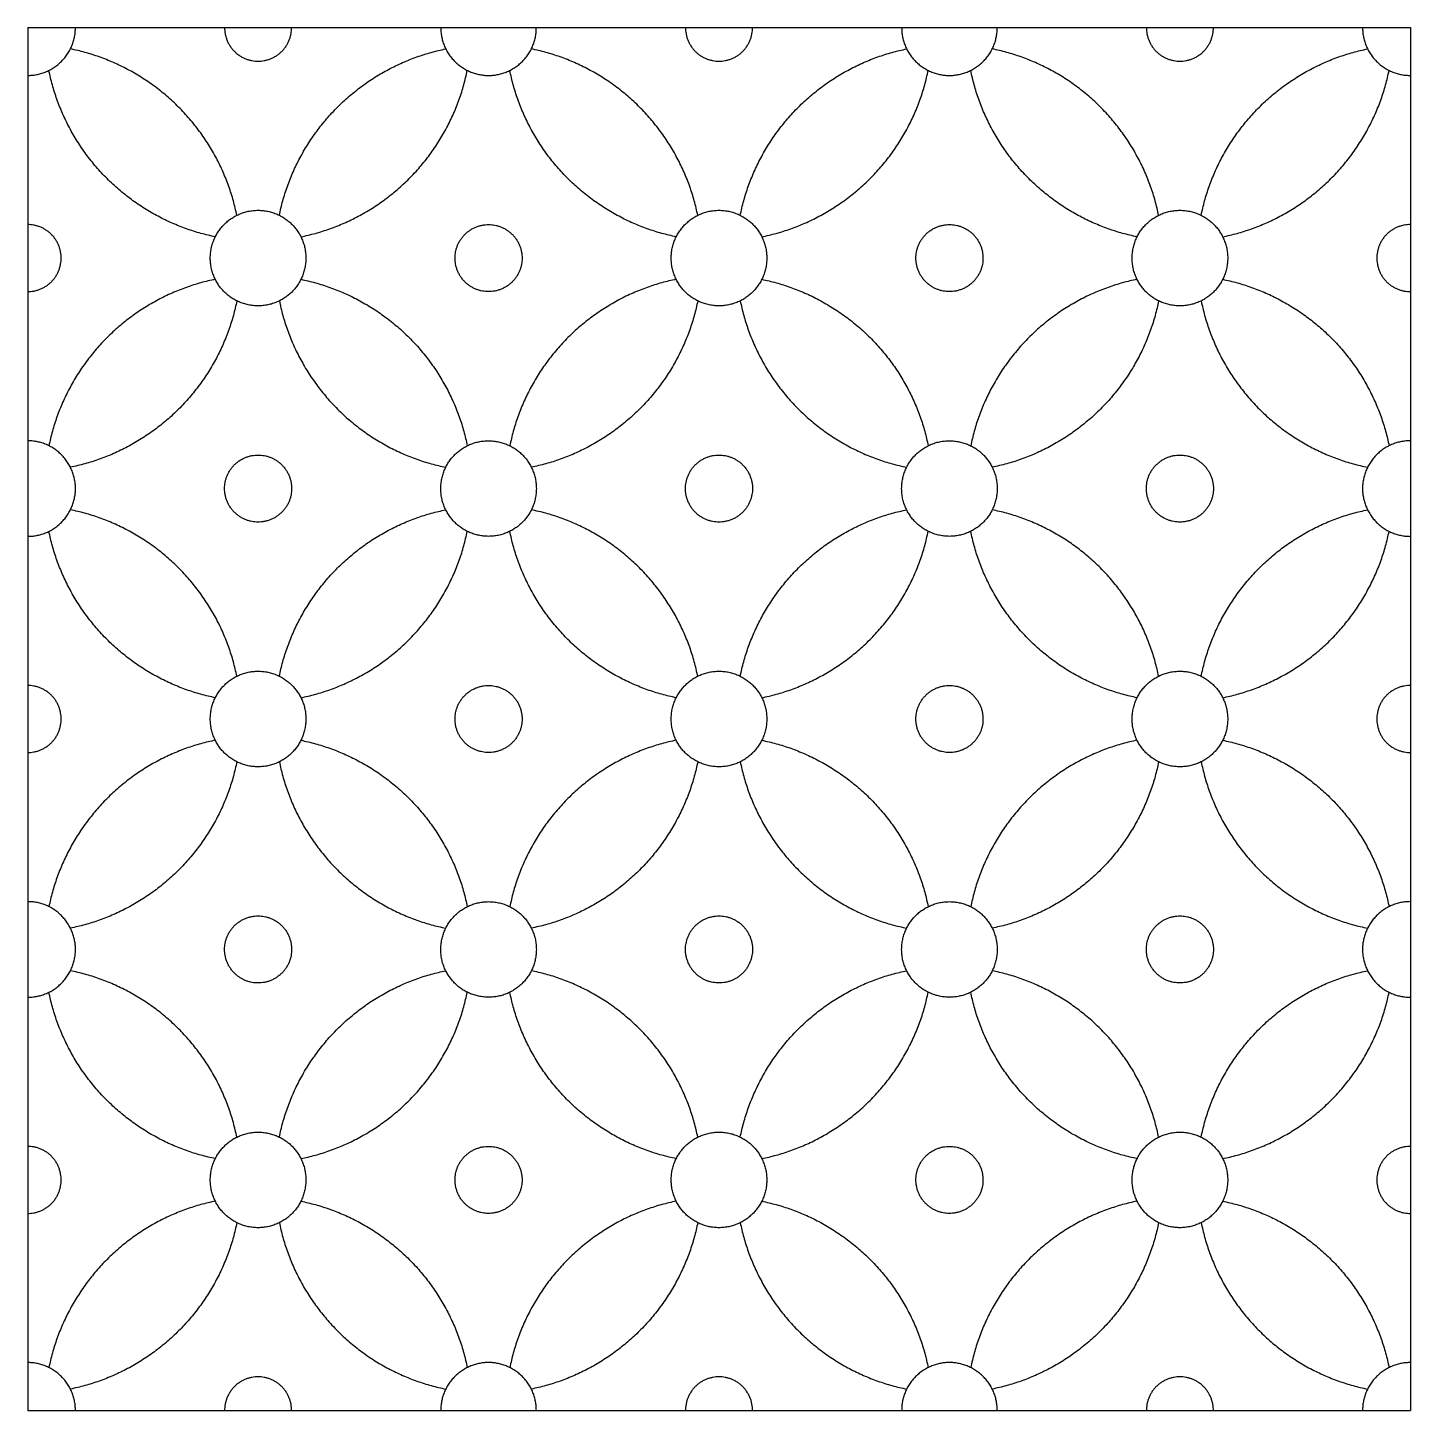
# Model space of a CAD drawing. Header units: millimetres. Extents: x -101 to 102, y -117 to 99.
# Drawn here: x 46.87 to 94.91, y 51.3 to 99.34 of the extents above; entities that cross this region are included whole.
import ezdxf

# ---------------------------------------------------------------- set-up
doc = ezdxf.new("R2010")
doc.units = ezdxf.units.MM
doc.header["$MEASUREMENT"] = 0
doc.layers.add('Layer 03', color=5, linetype='Continuous')

msp = doc.modelspace()

# ---------------------------------------------------------------- linework, layer by layer
at = {"layer": 'Layer 03'}
for p, q in [((46.869, 99.337), (94.91, 99.337)), ((94.91, 99.337), (94.91, 51.296)), ((46.869, 51.296), (94.91, 51.296))]:
    msp.add_line(p, q, dxfattribs=at)
msp.add_lwpolyline([(46.869, 99.337), (46.869, 51.296)], dxfattribs=at)
for points, weights in [([(46.869, 97.677), (48.529, 97.677), (48.529, 99.337)], [1, 0.707106781186, 1]), ([(93.249, 99.337), (93.249, 97.677), (94.91, 97.677)], [1, 0.707106781187, 1]), ([(54.137, 92.818), (53.155, 97.617), (48.356, 98.599)], [1, 0.834522589489, 1]), ([(55.613, 92.818), (56.595, 97.617), (61.395, 98.599)], [1, 0.834522589489, 1]), ([(70.151, 92.818), (69.169, 97.617), (64.37, 98.599)], [1, 0.834522589489, 1]), ([(71.627, 92.818), (72.609, 97.617), (77.408, 98.599)], [1, 0.834522589489, 1]), ([(86.165, 92.818), (85.183, 97.617), (80.383, 98.599)], [1, 0.834522589489, 1]), ([(87.641, 92.818), (88.623, 97.617), (93.422, 98.599)], [1, 0.834522589489, 1]), ([(53.388, 92.069), (48.589, 93.051), (47.606, 97.85)], [1, 0.834522589489, 1]), ([(56.363, 92.069), (61.162, 93.051), (62.144, 97.85)], [1, 0.834522589489, 1]), ([(69.401, 92.069), (64.602, 93.051), (63.62, 97.85)], [1, 0.834522589489, 1]), ([(72.377, 92.069), (77.176, 93.051), (78.158, 97.85)], [1, 0.834522589489, 1]), ([(85.415, 92.069), (80.616, 93.051), (79.634, 97.85)], [1, 0.834522589489, 1]), ([(88.39, 92.069), (93.189, 93.051), (94.172, 97.85)], [1, 0.834522589489, 1]), ([(53.388, 90.593), (48.589, 89.61), (47.606, 84.811)], [1, 0.834522589489, 1]), ([(56.363, 90.593), (61.162, 89.61), (62.144, 84.811)], [1, 0.834522589489, 1]), ([(69.401, 90.593), (64.602, 89.61), (63.62, 84.811)], [1, 0.834522589489, 1]), ([(72.377, 90.593), (77.176, 89.61), (78.158, 84.811)], [1, 0.834522589489, 1]), ([(85.415, 90.593), (80.616, 89.61), (79.634, 84.811)], [1, 0.834522589489, 1]), ([(88.39, 90.593), (93.189, 89.61), (94.172, 84.811)], [1, 0.834522589489, 1]), ([(54.137, 89.843), (53.155, 85.044), (48.356, 84.062)], [1, 0.834522589489, 1]), ([(55.613, 89.843), (56.595, 85.044), (61.395, 84.062)], [1, 0.834522589489, 1]), ([(70.151, 89.843), (69.169, 85.044), (64.37, 84.062)], [1, 0.834522589489, 1]), ([(71.627, 89.843), (72.609, 85.044), (77.408, 84.062)], [1, 0.834522589489, 1]), ([(86.165, 89.843), (85.183, 85.044), (80.383, 84.062)], [1, 0.834522589489, 1]), ([(87.641, 89.843), (88.623, 85.044), (93.422, 84.062)], [1, 0.834522589489, 1]), ([(54.137, 76.805), (53.155, 81.604), (48.356, 82.586)], [1, 0.834522589489, 1]), ([(55.613, 76.805), (56.595, 81.604), (61.395, 82.586)], [1, 0.834522589489, 1]), ([(70.151, 76.805), (69.169, 81.604), (64.37, 82.586)], [1, 0.834522589489, 1]), ([(71.627, 76.805), (72.609, 81.604), (77.408, 82.586)], [1, 0.834522589489, 1]), ([(86.165, 76.805), (85.183, 81.604), (80.383, 82.586)], [1, 0.834522589489, 1]), ([(87.641, 76.805), (88.623, 81.604), (93.422, 82.586)], [1, 0.834522589489, 1]), ([(53.388, 76.055), (48.589, 77.037), (47.606, 81.836)], [1, 0.834522589489, 1]), ([(56.363, 76.055), (61.162, 77.037), (62.144, 81.836)], [1, 0.834522589489, 1]), ([(69.401, 76.055), (64.602, 77.037), (63.62, 81.836)], [1, 0.834522589489, 1]), ([(72.377, 76.055), (77.176, 77.037), (78.158, 81.836)], [1, 0.834522589489, 1]), ([(85.415, 76.055), (80.616, 77.037), (79.634, 81.836)], [1, 0.834522589489, 1]), ([(88.39, 76.055), (93.189, 77.037), (94.172, 81.836)], [1, 0.834522589489, 1]), ([(53.388, 74.579), (48.589, 73.597), (47.606, 68.798)], [1, 0.834522589489, 1]), ([(56.363, 74.579), (61.162, 73.597), (62.144, 68.798)], [1, 0.834522589489, 1]), ([(69.401, 74.579), (64.602, 73.597), (63.62, 68.798)], [1, 0.834522589489, 1]), ([(72.377, 74.579), (77.176, 73.597), (78.158, 68.798)], [1, 0.834522589489, 1]), ([(85.415, 74.579), (80.616, 73.597), (79.634, 68.798)], [1, 0.834522589489, 1]), ([(88.39, 74.579), (93.189, 73.597), (94.172, 68.798)], [1, 0.834522589489, 1]), ([(54.137, 73.829), (53.155, 69.03), (48.356, 68.048)], [1, 0.834522589489, 1]), ([(55.613, 73.829), (56.595, 69.03), (61.395, 68.048)], [1, 0.834522589489, 1]), ([(70.151, 73.829), (69.169, 69.03), (64.37, 68.048)], [1, 0.834522589489, 1]), ([(71.627, 73.829), (72.609, 69.03), (77.408, 68.048)], [1, 0.834522589489, 1]), ([(86.165, 73.829), (85.183, 69.03), (80.383, 68.048)], [1, 0.834522589489, 1]), ([(87.641, 73.829), (88.623, 69.03), (93.422, 68.048)], [1, 0.834522589489, 1]), ([(54.137, 60.791), (53.155, 65.59), (48.356, 66.572)], [1, 0.834522589489, 1]), ([(55.613, 60.791), (56.595, 65.59), (61.395, 66.572)], [1, 0.834522589489, 1]), ([(70.151, 60.791), (69.169, 65.59), (64.37, 66.572)], [1, 0.834522589489, 1]), ([(71.627, 60.791), (72.609, 65.59), (77.408, 66.572)], [1, 0.834522589489, 1]), ([(86.165, 60.791), (85.183, 65.59), (80.383, 66.572)], [1, 0.834522589489, 1]), ([(87.641, 60.791), (88.623, 65.59), (93.422, 66.572)], [1, 0.834522589489, 1]), ([(53.388, 60.041), (48.589, 61.023), (47.606, 65.822)], [1, 0.834522589489, 1]), ([(56.363, 60.041), (61.162, 61.023), (62.144, 65.822)], [1, 0.834522589489, 1]), ([(69.401, 60.041), (64.602, 61.023), (63.62, 65.822)], [1, 0.834522589489, 1]), ([(72.377, 60.041), (77.176, 61.023), (78.158, 65.822)], [1, 0.834522589489, 1]), ([(85.415, 60.041), (80.616, 61.023), (79.634, 65.822)], [1, 0.834522589489, 1]), ([(88.39, 60.041), (93.189, 61.023), (94.172, 65.822)], [1, 0.834522589489, 1]), ([(53.388, 58.565), (48.589, 57.583), (47.606, 52.784)], [1, 0.834522589489, 1]), ([(56.363, 58.565), (61.162, 57.583), (62.144, 52.784)], [1, 0.834522589489, 1]), ([(69.401, 58.565), (64.602, 57.583), (63.62, 52.784)], [1, 0.834522589489, 1]), ([(72.377, 58.565), (77.176, 57.583), (78.158, 52.784)], [1, 0.834522589489, 1]), ([(85.415, 58.565), (80.616, 57.583), (79.634, 52.784)], [1, 0.834522589489, 1]), ([(88.39, 58.565), (93.189, 57.583), (94.172, 52.784)], [1, 0.834522589489, 1]), ([(54.137, 57.816), (53.155, 53.016), (48.356, 52.034)], [1, 0.834522589489, 1]), ([(55.613, 57.816), (56.595, 53.016), (61.395, 52.034)], [1, 0.834522589489, 1]), ([(70.151, 57.816), (69.169, 53.016), (64.37, 52.034)], [1, 0.834522589489, 1]), ([(71.627, 57.816), (72.609, 53.016), (77.408, 52.034)], [1, 0.834522589489, 1]), ([(86.165, 57.816), (85.183, 53.016), (80.383, 52.034)], [1, 0.834522589489, 1]), ([(87.641, 57.816), (88.623, 53.016), (93.422, 52.034)], [1, 0.834522589489, 1]), ([(48.529, 51.296), (48.529, 52.957), (46.869, 52.957)], [1, 0.707106781187, 1]), ([(94.91, 52.957), (93.249, 52.957), (93.249, 51.296)], [1, 0.707106781187, 1])]:
    msp.add_rational_spline(points, weights, degree=2, dxfattribs=at)
for points, weights, knots in [([(53.711, 99.337), (53.711, 98.173), (54.875, 98.173), (56.04, 98.173), (56.04, 99.337)], [1, 0.707106781187, 1, 0.707106781187, 1], [2.624305, 2.624305, 2.624305, 3.881127, 3.881127, 5.137948, 5.137948, 5.137948]), ([(61.222, 99.337), (61.222, 97.677), (62.882, 97.677), (64.543, 97.677), (64.543, 99.337)], [1, 0.707106781187, 1, 0.707106781187, 1], [4.508976, 4.508976, 4.508976, 6.300754, 6.300754, 8.092532, 8.092532, 8.092532]), ([(69.724, 99.337), (69.724, 98.173), (70.889, 98.173), (72.054, 98.173), (72.054, 99.337)], [1, 0.707106781187, 1, 0.707106781187, 1], [2.624305, 2.624305, 2.624305, 3.881127, 3.881127, 5.137948, 5.137948, 5.137948]), ([(77.235, 99.337), (77.235, 97.677), (78.896, 97.677), (80.556, 97.677), (80.556, 99.337)], [1, 0.707106781187, 1, 0.707106781187, 1], [4.508976, 4.508976, 4.508976, 6.300754, 6.300754, 8.092532, 8.092532, 8.092532]), ([(85.738, 99.337), (85.738, 98.173), (86.903, 98.173), (88.067, 98.173), (88.067, 99.337)], [1, 0.707106781187, 1, 0.707106781187, 1], [2.624305, 2.624305, 2.624305, 3.881127, 3.881127, 5.137948, 5.137948, 5.137948]), ([(56.019, 90.126), (57.223, 91.27), (56.08, 92.474), (54.936, 93.678), (53.732, 92.535), (52.528, 91.391), (53.671, 90.187), (54.815, 88.983), (56.019, 90.126)], [1, 0.707106781187, 1, 0.707106781187, 1, 0.707106781187, 1, 0.707106781187, 1], [0, 0, 0, 1.791778, 1.791778, 3.583556, 3.583556, 5.375335, 5.375335, 7.167113, 7.167113, 7.167113]), ([(72.032, 90.126), (73.237, 91.27), (72.093, 92.474), (70.95, 93.678), (69.746, 92.535), (68.541, 91.391), (69.685, 90.187), (70.828, 88.983), (72.032, 90.126)], [1, 0.707106781187, 1, 0.707106781187, 1, 0.707106781187, 1, 0.707106781187, 1], [0, 0, 0, 1.791778, 1.791778, 3.583556, 3.583556, 5.375335, 5.375335, 7.167113, 7.167113, 7.167113]), ([(88.046, 90.126), (89.25, 91.27), (88.107, 92.474), (86.963, 93.678), (85.759, 92.535), (84.555, 91.391), (85.698, 90.187), (86.842, 88.983), (88.046, 90.126)], [1, 0.707106781187, 1, 0.707106781187, 1, 0.707106781187, 1, 0.707106781187, 1], [0, 0, 0, 1.791778, 1.791778, 3.583556, 3.583556, 5.375335, 5.375335, 7.167113, 7.167113, 7.167113]), ([(46.869, 90.166), (48.033, 90.166), (48.033, 91.331), (48.033, 92.495), (46.869, 92.495)], [1, 0.707106781187, 1, 0.707106781187, 1], [3.881127, 3.881127, 3.881127, 5.137948, 5.137948, 6.39477, 6.39477, 6.39477]), ([(64.036, 91.17), (64.196, 92.324), (63.043, 92.484), (61.889, 92.645), (61.729, 91.491), (61.568, 90.337), (62.722, 90.177), (63.875, 90.016), (64.036, 91.17)], [1, 0.707106781187, 1, 0.707106781187, 1, 0.707106781187, 1, 0.707106781187, 1], [0, 0, 0, 1.256822, 1.256822, 2.513643, 2.513643, 3.770465, 3.770465, 5.027287, 5.027287, 5.027287]), ([(80.05, 91.17), (80.21, 92.324), (79.056, 92.484), (77.903, 92.645), (77.742, 91.491), (77.582, 90.337), (78.735, 90.177), (79.889, 90.016), (80.05, 91.17)], [1, 0.707106781187, 1, 0.707106781187, 1, 0.707106781187, 1, 0.707106781187, 1], [0, 0, 0, 1.256822, 1.256822, 2.513643, 2.513643, 3.770465, 3.770465, 5.027287, 5.027287, 5.027287]), ([(94.91, 92.495), (93.745, 92.495), (93.745, 91.331), (93.745, 90.166), (94.91, 90.166)], [1, 0.707106781187, 1, 0.707106781187, 1], [1.367483, 1.367483, 1.367483, 2.624305, 2.624305, 3.881127, 3.881127, 3.881127]), ([(46.869, 81.663), (48.529, 81.663), (48.529, 83.324), (48.529, 84.984), (46.869, 84.984)], [1, 0.707106781187, 1, 0.707106781187, 1], [6.300754, 6.300754, 6.300754, 8.092532, 8.092532, 9.88431, 9.88431, 9.88431]), ([(64.026, 82.12), (65.23, 83.263), (64.086, 84.467), (62.943, 85.671), (61.739, 84.528), (60.535, 83.385), (61.678, 82.18), (62.821, 80.976), (64.026, 82.12)], [1, 0.707106781187, 1, 0.707106781187, 1, 0.707106781187, 1, 0.707106781187, 1], [0, 0, 0, 1.791778, 1.791778, 3.583556, 3.583556, 5.375335, 5.375335, 7.167113, 7.167113, 7.167113]), ([(80.039, 82.12), (81.243, 83.263), (80.1, 84.467), (78.957, 85.671), (77.752, 84.528), (76.548, 83.385), (77.692, 82.18), (78.835, 80.976), (80.039, 82.12)], [1, 0.707106781187, 1, 0.707106781187, 1, 0.707106781187, 1, 0.707106781187, 1], [0, 0, 0, 1.791778, 1.791778, 3.583556, 3.583556, 5.375335, 5.375335, 7.167113, 7.167113, 7.167113]), ([(94.91, 84.984), (93.249, 84.984), (93.249, 83.324), (93.249, 81.663), (94.91, 81.663)], [1, 0.707106781187, 1, 0.707106781187, 1], [2.717197, 2.717197, 2.717197, 4.508976, 4.508976, 6.300754, 6.300754, 6.300754]), ([(56.029, 83.163), (56.19, 84.317), (55.036, 84.477), (53.882, 84.638), (53.722, 83.484), (53.561, 82.331), (54.715, 82.17), (55.868, 82.009), (56.029, 83.163)], [1, 0.707106781187, 1, 0.707106781187, 1, 0.707106781187, 1, 0.707106781187, 1], [0, 0, 0, 1.256822, 1.256822, 2.513643, 2.513643, 3.770465, 3.770465, 5.027287, 5.027287, 5.027287]), ([(72.043, 83.163), (72.203, 84.317), (71.05, 84.477), (69.896, 84.638), (69.735, 83.484), (69.575, 82.331), (70.728, 82.17), (71.882, 82.009), (72.043, 83.163)], [1, 0.707106781187, 1, 0.707106781187, 1, 0.707106781187, 1, 0.707106781187, 1], [0, 0, 0, 1.256822, 1.256822, 2.513643, 2.513643, 3.770465, 3.770465, 5.027287, 5.027287, 5.027287]), ([(88.056, 83.163), (88.217, 84.317), (87.063, 84.477), (85.91, 84.638), (85.749, 83.484), (85.588, 82.331), (86.742, 82.17), (87.896, 82.009), (88.056, 83.163)], [1, 0.707106781187, 1, 0.707106781187, 1, 0.707106781187, 1, 0.707106781187, 1], [0, 0, 0, 1.256822, 1.256822, 2.513643, 2.513643, 3.770465, 3.770465, 5.027287, 5.027287, 5.027287]), ([(56.019, 74.113), (57.223, 75.256), (56.08, 76.46), (54.936, 77.665), (53.732, 76.521), (52.528, 75.378), (53.671, 74.173), (54.815, 72.969), (56.019, 74.113)], [1, 0.707106781187, 1, 0.707106781187, 1, 0.707106781187, 1, 0.707106781187, 1], [0, 0, 0, 1.791778, 1.791778, 3.583556, 3.583556, 5.375335, 5.375335, 7.167113, 7.167113, 7.167113]), ([(72.032, 74.113), (73.237, 75.256), (72.093, 76.46), (70.95, 77.665), (69.746, 76.521), (68.541, 75.378), (69.685, 74.173), (70.828, 72.969), (72.032, 74.113)], [1, 0.707106781187, 1, 0.707106781187, 1, 0.707106781187, 1, 0.707106781187, 1], [0, 0, 0, 1.791778, 1.791778, 3.583556, 3.583556, 5.375335, 5.375335, 7.167113, 7.167113, 7.167113]), ([(88.046, 74.113), (89.25, 75.256), (88.107, 76.46), (86.963, 77.665), (85.759, 76.521), (84.555, 75.378), (85.698, 74.173), (86.842, 72.969), (88.046, 74.113)], [1, 0.707106781187, 1, 0.707106781187, 1, 0.707106781187, 1, 0.707106781187, 1], [0, 0, 0, 1.791778, 1.791778, 3.583556, 3.583556, 5.375335, 5.375335, 7.167113, 7.167113, 7.167113]), ([(46.869, 74.152), (48.033, 74.152), (48.033, 75.317), (48.033, 76.482), (46.869, 76.482)], [1, 0.707106781187, 1, 0.707106781187, 1], [3.881127, 3.881127, 3.881127, 5.137948, 5.137948, 6.39477, 6.39477, 6.39477]), ([(64.036, 75.156), (64.196, 76.31), (63.043, 76.471), (61.889, 76.631), (61.729, 75.477), (61.568, 74.324), (62.722, 74.163), (63.875, 74.003), (64.036, 75.156)], [1, 0.707106781187, 1, 0.707106781187, 1, 0.707106781187, 1, 0.707106781187, 1], [0, 0, 0, 1.256822, 1.256822, 2.513643, 2.513643, 3.770465, 3.770465, 5.027287, 5.027287, 5.027287]), ([(64.036, 75.156), (64.196, 76.31), (63.043, 76.471), (61.889, 76.631), (61.729, 75.477), (61.568, 74.324), (62.722, 74.163), (63.875, 74.003), (64.036, 75.156)], [1, 0.707106781187, 1, 0.707106781187, 1, 0.707106781187, 1, 0.707106781187, 1], [0, 0, 0, 1.256822, 1.256822, 2.513643, 2.513643, 3.770465, 3.770465, 5.027287, 5.027287, 5.027287]), ([(80.05, 75.156), (80.21, 76.31), (79.056, 76.471), (77.903, 76.631), (77.742, 75.477), (77.582, 74.324), (78.735, 74.163), (79.889, 74.003), (80.05, 75.156)], [1, 0.707106781187, 1, 0.707106781187, 1, 0.707106781187, 1, 0.707106781187, 1], [0, 0, 0, 1.256822, 1.256822, 2.513643, 2.513643, 3.770465, 3.770465, 5.027287, 5.027287, 5.027287]), ([(94.91, 76.482), (93.745, 76.482), (93.745, 75.317), (93.745, 74.152), (94.91, 74.152)], [1, 0.707106781187, 1, 0.707106781187, 1], [1.367483, 1.367483, 1.367483, 2.624305, 2.624305, 3.881127, 3.881127, 3.881127]), ([(46.869, 65.649), (48.529, 65.649), (48.529, 67.31), (48.529, 68.971), (46.869, 68.971)], [1, 0.707106781186, 1, 0.707106781186, 1], [6.300754, 6.300754, 6.300754, 8.092532, 8.092532, 9.88431, 9.88431, 9.88431]), ([(64.026, 66.106), (65.23, 67.249), (64.086, 68.453), (62.943, 69.658), (61.739, 68.514), (60.535, 67.371), (61.678, 66.167), (62.821, 64.962), (64.026, 66.106)], [1, 0.707106781187, 1, 0.707106781187, 1, 0.707106781187, 1, 0.707106781187, 1], [0, 0, 0, 1.791778, 1.791778, 3.583556, 3.583556, 5.375335, 5.375335, 7.167113, 7.167113, 7.167113]), ([(80.039, 66.106), (81.243, 67.249), (80.1, 68.453), (78.957, 69.658), (77.752, 68.514), (76.548, 67.371), (77.692, 66.167), (78.835, 64.962), (80.039, 66.106)], [1, 0.707106781187, 1, 0.707106781187, 1, 0.707106781187, 1, 0.707106781187, 1], [0, 0, 0, 1.791778, 1.791778, 3.583556, 3.583556, 5.375335, 5.375335, 7.167113, 7.167113, 7.167113]), ([(94.91, 68.971), (93.249, 68.971), (93.249, 67.31), (93.249, 65.649), (94.91, 65.649)], [1, 0.707106781187, 1, 0.707106781187, 1], [2.717197, 2.717197, 2.717197, 4.508976, 4.508976, 6.300754, 6.300754, 6.300754]), ([(56.029, 67.149), (56.19, 68.303), (55.036, 68.464), (53.882, 68.624), (53.722, 67.471), (53.561, 66.317), (54.715, 66.156), (55.868, 65.996), (56.029, 67.149)], [1, 0.707106781187, 1, 0.707106781187, 1, 0.707106781187, 1, 0.707106781187, 1], [0, 0, 0, 1.256822, 1.256822, 2.513643, 2.513643, 3.770465, 3.770465, 5.027287, 5.027287, 5.027287]), ([(72.043, 67.149), (72.203, 68.303), (71.05, 68.464), (69.896, 68.624), (69.735, 67.471), (69.575, 66.317), (70.728, 66.156), (71.882, 65.996), (72.043, 67.149)], [1, 0.707106781187, 1, 0.707106781187, 1, 0.707106781187, 1, 0.707106781187, 1], [0, 0, 0, 1.256822, 1.256822, 2.513643, 2.513643, 3.770465, 3.770465, 5.027287, 5.027287, 5.027287]), ([(88.056, 67.149), (88.217, 68.303), (87.063, 68.464), (85.91, 68.624), (85.749, 67.471), (85.588, 66.317), (86.742, 66.156), (87.896, 65.996), (88.056, 67.149)], [1, 0.707106781187, 1, 0.707106781187, 1, 0.707106781187, 1, 0.707106781187, 1], [0, 0, 0, 1.256822, 1.256822, 2.513643, 2.513643, 3.770465, 3.770465, 5.027287, 5.027287, 5.027287]), ([(56.019, 58.099), (57.223, 59.242), (56.08, 60.447), (54.936, 61.651), (53.732, 60.507), (52.528, 59.364), (53.671, 58.16), (54.815, 56.956), (56.019, 58.099)], [1, 0.707106781187, 1, 0.707106781187, 1, 0.707106781187, 1, 0.707106781187, 1], [0, 0, 0, 1.791778, 1.791778, 3.583556, 3.583556, 5.375335, 5.375335, 7.167113, 7.167113, 7.167113]), ([(72.032, 58.099), (73.237, 59.242), (72.093, 60.447), (70.95, 61.651), (69.746, 60.507), (68.541, 59.364), (69.685, 58.16), (70.828, 56.956), (72.032, 58.099)], [1, 0.707106781187, 1, 0.707106781187, 1, 0.707106781187, 1, 0.707106781187, 1], [0, 0, 0, 1.791778, 1.791778, 3.583556, 3.583556, 5.375335, 5.375335, 7.167113, 7.167113, 7.167113]), ([(88.046, 58.099), (89.25, 59.242), (88.107, 60.447), (86.963, 61.651), (85.759, 60.507), (84.555, 59.364), (85.698, 58.16), (86.842, 56.956), (88.046, 58.099)], [1, 0.707106781187, 1, 0.707106781187, 1, 0.707106781187, 1, 0.707106781187, 1], [0, 0, 0, 1.791778, 1.791778, 3.583556, 3.583556, 5.375335, 5.375335, 7.167113, 7.167113, 7.167113]), ([(46.869, 58.138), (48.033, 58.138), (48.033, 59.303), (48.033, 60.468), (46.869, 60.468)], [1, 0.707106781187, 1, 0.707106781187, 1], [3.881127, 3.881127, 3.881127, 5.137948, 5.137948, 6.39477, 6.39477, 6.39477]), ([(64.036, 59.143), (64.196, 60.296), (63.043, 60.457), (61.889, 60.617), (61.729, 59.464), (61.568, 58.31), (62.722, 58.15), (63.875, 57.989), (64.036, 59.143)], [1, 0.707106781187, 1, 0.707106781187, 1, 0.707106781187, 1, 0.707106781187, 1], [0, 0, 0, 1.256822, 1.256822, 2.513643, 2.513643, 3.770465, 3.770465, 5.027287, 5.027287, 5.027287]), ([(80.05, 59.143), (80.21, 60.296), (79.056, 60.457), (77.903, 60.617), (77.742, 59.464), (77.582, 58.31), (78.735, 58.15), (79.889, 57.989), (80.05, 59.143)], [1, 0.707106781187, 1, 0.707106781187, 1, 0.707106781187, 1, 0.707106781187, 1], [0, 0, 0, 1.256822, 1.256822, 2.513643, 2.513643, 3.770465, 3.770465, 5.027287, 5.027287, 5.027287]), ([(94.91, 60.468), (93.745, 60.468), (93.745, 59.303), (93.745, 58.138), (94.91, 58.138)], [1, 0.707106781187, 1, 0.707106781187, 1], [1.367483, 1.367483, 1.367483, 2.624305, 2.624305, 3.881127, 3.881127, 3.881127]), ([(64.543, 51.296), (64.543, 52.957), (62.882, 52.957), (61.222, 52.957), (61.222, 51.296)], [1, 0.707106781187, 1, 0.707106781187, 1], [0.925419, 0.925419, 0.925419, 2.717197, 2.717197, 4.508976, 4.508976, 4.508976]), ([(80.556, 51.296), (80.556, 52.957), (78.896, 52.957), (77.235, 52.957), (77.235, 51.296)], [1, 0.707106781187, 1, 0.707106781187, 1], [0.925419, 0.925419, 0.925419, 2.717197, 2.717197, 4.508976, 4.508976, 4.508976]), ([(56.04, 51.296), (56.04, 52.461), (54.875, 52.461), (53.711, 52.461), (53.711, 51.296)], [1, 0.707106781187, 1, 0.707106781187, 1], [0.110661, 0.110661, 0.110661, 1.367483, 1.367483, 2.624305, 2.624305, 2.624305]), ([(72.054, 51.296), (72.054, 52.461), (70.889, 52.461), (69.724, 52.461), (69.724, 51.296)], [1, 0.707106781187, 1, 0.707106781187, 1], [0.110661, 0.110661, 0.110661, 1.367483, 1.367483, 2.624305, 2.624305, 2.624305]), ([(88.067, 51.296), (88.067, 52.461), (86.903, 52.461), (85.738, 52.461), (85.738, 51.296)], [1, 0.707106781187, 1, 0.707106781187, 1], [0.110661, 0.110661, 0.110661, 1.367483, 1.367483, 2.624305, 2.624305, 2.624305])]:
    msp.add_rational_spline(points, weights, degree=2, knots=knots, dxfattribs=at)

doc.saveas('drawing.dxf')
